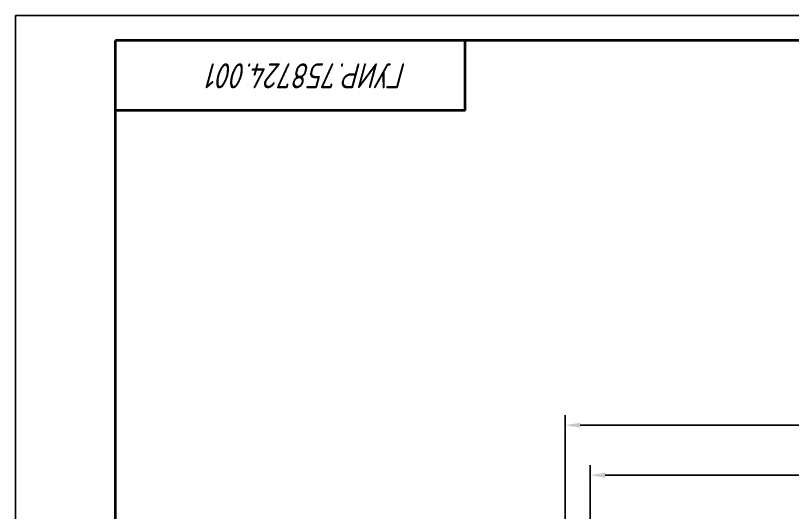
# Paper-space layout 'Layout1' of a CAD drawing. Extents: x -1 to 840, y -1 to 593.
# Drawn here: x -0.8 to 154.8, y 493.7 to 593.2 of the extents above; entities that cross this region are included whole.
import ezdxf

# ---------------------------------------------------------------- set-up
doc = ezdxf.new("R2010")
doc.units = 0
doc.header["$MEASUREMENT"] = 0
doc.layers.get('0').update_dxf_attribs({"linetype": 'CONTINUOUS', "lineweight": 15})
doc.layers.get('DEFPOINTS').update_dxf_attribs({"linetype": 'CONTINUOUS'})
doc.layers.add('KONTUR', color=7, linetype='CONTINUOUS')
doc.layers.add('Основная', color=7, linetype='CONTINUOUS', lineweight=40)
doc.layers.add('тонкая', color=7, linetype='CONTINUOUS', lineweight=20)
doc.styles.add('GOST type A0', font='', dxfattribs={"oblique": 15, "height": 3.5})
doc.styles.get('GOST type A0').set_extended_font_data('GOST type A')
doc.dimstyles.new('ГОСТ type A', dxfattribs={"dimtxt": 3.5, "dimasz": 3, "dimexe": 2, "dimexo": 0, "dimgap": 1, "dimtad": 1, "dimtoh": 1, "dimtxsty": 'GOST type A0', "dimcen": 0, "dimazin": 2, "dimtfac": 1, "dimtmove": 0, "dimatfit": 3, "dimfxl": 1, "dimarcsym": 0})

# ---------------------------------------------------------------- blocks, each defined once
blk = doc.blocks.new('*D18')
at = {"color": 0, "lineweight": -2, "transparency": 16777216}
for p, q in [((109.29, 491.19), (109.29, 513.19)), ((349.33, 491.19), (349.33, 513.19)), ((112.29, 511.19), (346.33, 511.19))]:
    blk.add_line(p, q, dxfattribs=at)
at = {"color": 0, "transparency": 16777216}
for points in [[(112.29, 511.69), (112.29, 510.69), (109.29, 511.19)], [(346.33, 511.69), (346.33, 510.69), (349.33, 511.19)]]:
    blk.add_solid(points, dxfattribs=at)
at = {"layer": 'DEFPOINTS', "color": 0, "transparency": 16777216}
for p in [(349.33, 511.19), (109.29, 491.19), (349.33, 491.19)]:
    blk.add_point(p, dxfattribs=at)
at = {"color": 0, "transparency": 16777216, "insert": (229.31, 514.2), "char_height": 3.5, "attachment_point": 5, "style": 'GOST type A0'}
blk.add_mtext('120±0,1', dxfattribs=at)
blk = doc.blocks.new('*D19')
at = {"color": 0, "lineweight": -2, "transparency": 16777216}
for p, q in [((114.29, 486.19), (114.29, 503.19)), ((344.33, 486.19), (344.33, 503.19)), ((117.29, 501.19), (341.33, 501.19))]:
    blk.add_line(p, q, dxfattribs=at)
at = {"color": 0, "transparency": 16777216}
for points in [[(117.29, 501.69), (117.29, 500.69), (114.29, 501.19)], [(341.33, 501.69), (341.33, 500.69), (344.33, 501.19)]]:
    blk.add_solid(points, dxfattribs=at)
at = {"layer": 'DEFPOINTS', "color": 0, "transparency": 16777216}
for p in [(344.33, 501.19), (114.29, 486.19), (344.33, 486.19)]:
    blk.add_point(p, dxfattribs=at)
at = {"color": 0, "transparency": 16777216, "insert": (229.31, 503.94), "char_height": 3.5, "attachment_point": 5, "style": 'GOST type A0'}
blk.add_mtext('115', dxfattribs=at)

psp = doc.layouts.get("Layout1")

# ---------------------------------------------------------------- linework, layer by layer
for p, q in [((109.29, 501.187), (109.29, 511.187)), ((109.29, 491.187), (109.29, 501.187))]:
    psp.add_line(p, q)
at = {"layer": 'KONTUR'}
for p, q in [((-0.792, -0.792), (-0.792, 593.208)), ((-0.792, 593.208), (840.208, 593.208))]:
    psp.add_line(p, q, dxfattribs=at)
at = {"layer": 'Основная'}
for p, q in [((19.208, 44.208), (19.208, 588.208)), ((835.208, 588.208), (19.208, 588.208)), ((89.208, 574.208), (89.208, 588.208)), ((89.208, 574.208), (19.208, 574.208))]:
    psp.add_line(p, q, dxfattribs=at)

# ---------------------------------------------------------------- texts
at = {"layer": 'тонкая', "insert": (77.556, 578.648), "char_height": 5, "attachment_point": 1, "rotation": 180, "style": 'GOST type A0'}
psp.add_mtext_dynamic_manual_height_columns('ГУИР.758724.001', width=57.37654, gutter_width=47.884, heights=[7.838], dxfattribs=at)

# ---------------------------------------------------------------- dimensions: what is measured, and where the dimension line sits
for base, p1, p2, text, picture, middle in [((349.334, 511.187), (109.29, 491.187), (349.334, 491.187), '120±0,1', '*D18', (229.312, 514.2)), ((344.334, 501.187), (114.291, 486.187), (344.334, 486.187), '115', '*D19', (229.312, 503.937))]:
    dim = psp.add_linear_dim(base=base, p1=p1, p2=p2, text=text, dimstyle='ГОСТ type A')
    dim.commit()
    dim.dimension.update_dxf_attribs({"geometry": picture, "text_midpoint": middle})

doc.saveas('drawing.dxf')
